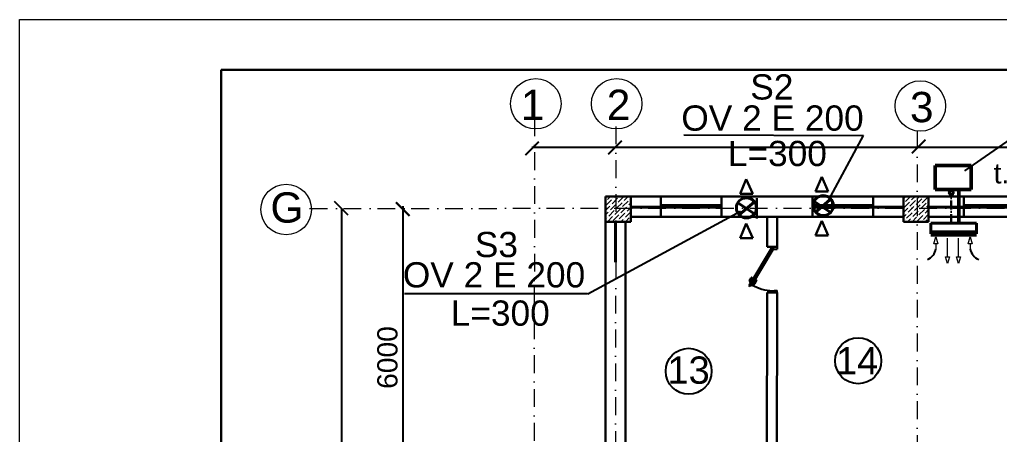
# Model space of a CAD drawing. Header units: millimetres. Extents: x 895788 to 1136524, y -21936 to 400945.
# Drawn here: x 1016496 to 1035898, y 181192 to 189410 of the extents above; entities that cross this region are included whole.
import ezdxf

# ---------------------------------------------------------------- set-up
doc = ezdxf.new("R2010")
doc.units = ezdxf.units.MM
doc.linetypes.add('ACAD_ISO10W100', pattern=[18, 12, -3, 0, -3])
doc.linetypes.add('Штрихпунктирная', pattern=[670.277762, 352.777767, -176.388884, 0, -141.111112])
doc.layers.add('0_ANNOT_Dimensions', color=7, linetype='Continuous')
for name, color, linetype, lineweight in [('LLLLLLLL', 7, 'Continuous', 30), ('ДВЕРИ', 7, 'Continuous', 5), ('Конструктив - Ограждающий_Ном._пера__241', 7, 'Continuous', 50), ('невидимка_Ном._пера__241_Ном._пера__7', 7, 'Continuous', 60), ('оси_Ном._пера__1', 7, 'Continuous', 15), ('перегородка_Ном._пера__7', 7, 'Continuous', 60), ('перегородка_Ном._пера__7_Ном._пера__7', 7, 'Continuous', 60)]:
    doc.layers.add(name, color=color, linetype=linetype, lineweight=lineweight)
doc.styles.get("Standard").update_dxf_attribs({"font": 'arial.ttf', "height": 400})
doc.styles.add('СГЕНЕРИР_СТИЛЬ_1', font='arial.ttf')

# ---------------------------------------------------------------- blocks, each defined once
blk = doc.blocks.new('_ArchTick')
at = {"color": 0, "linetype": 'ByBlock', "const_width": 0.15}
blk.add_lwpolyline([(-0.5, -0.5), (0.5, 0.5)], dxfattribs=at)

msp = doc.modelspace()

# ---------------------------------------------------------------- linework, layer by layer
at = {"lineweight": 30}
for p, q in [((1020488.296, 188411.871), (1099331.354, 188411.871)), ((1020488.296, 131125.902), (1020488.296, 188411.871))]:
    msp.add_line(p, q, dxfattribs=at)
for p, q in [((1026732.78, 187458.7), (1026732.78, 187459.325)), ((1036422.483, 187257.757), (1035209.59, 186413.664)), ((1032470.635, 185737.47), (1033207.988, 187116.091)), ((1072130.618, 186880.032), (1026639.395, 186874.706)), ((1024085.74, 185715.424), (1024085.74, 179715.419)), ((1022300.856, 185656.374), (1022300.856, 185656.374)), ((1022869.27, 185659.526), (1022865.292, 151014.998)), ((1027746.097, 183977.374), (1030774.629, 185615.216))]:
    msp.add_line(p, q)
at = {"color": 7}
for p, q in [((1033207.988, 187107.421), (1029651.631, 187119.803)), ((1027744.72, 183975.654), (1024115.621, 183975.654))]:
    msp.add_line(p, q, dxfattribs=at)
at = {"color": 163, "lineweight": 50}
for p, q in [((1034623.28, 186042.139), (1034623.28, 186518.448)), ((1035340.391, 186518.448), (1034623.28, 186518.448)), ((1035340.391, 186518.448), (1035340.391, 186042.139)), ((1035340.391, 186042.139), (1034623.28, 186042.139))]:
    msp.add_line(p, q, dxfattribs=at)
at = {"color": 3, "lineweight": 30}
for p, q in [((1028597.151, 185905.584), (1028097.151, 185905.584)), ((1028097.151, 185905.584), (1028097.151, 185405.584)), ((1028597.151, 185405.584), (1028597.151, 185905.584)), ((1034497.346, 185905.584), (1033997.346, 185905.584)), ((1033997.346, 185905.584), (1033997.346, 185405.584)), ((1034497.346, 185405.584), (1034497.346, 185905.584)), ((1028097.151, 185405.584), (1028597.151, 185405.584)), ((1033997.346, 185405.584), (1034497.346, 185405.584))]:
    msp.add_line(p, q, dxfattribs=at)
at = {"lineweight": 9}
for p, q in [((1028097.151, 185895.637), (1028107.098, 185905.584)), ((1028139.01, 185849.108), (1028195.486, 185905.584)), ((1028227.399, 185760.72), (1028337.884, 185871.205)), ((1028260.544, 185882.254), (1028283.875, 185905.584)), ((1028348.933, 185793.866), (1028459.418, 185904.351)), ((1028359.981, 185893.303), (1028359.981, 185893.303)), ((1028470.467, 185827.011), (1028549.04, 185905.584)), ((1033997.346, 185851.988), (1034027.611, 185882.254)), ((1034038.66, 185804.914), (1034139.33, 185905.584)), ((1034049.708, 185904.351), (1034049.708, 185904.351)), ((1034160.194, 185838.06), (1034227.718, 185905.584)), ((1034281.728, 185871.205), (1034316.107, 185905.584)), ((1034370.116, 185782.817), (1034480.602, 185893.303)), ((1034381.165, 185882.254), (1034381.165, 185882.254)), ((1034403.262, 185904.351), (1034404.495, 185905.584)), ((1028097.151, 185630.472), (1028183.205, 185716.526)), ((1028105.865, 185727.574), (1028216.35, 185838.06)), ((1028116.913, 185827.011), (1028116.913, 185827.011)), ((1028194.253, 185639.186), (1028304.739, 185749.672)), ((1028205.302, 185738.623), (1028205.302, 185738.623)), ((1028238.447, 185860.157), (1028238.447, 185860.157)), ((1028315.787, 185672.332), (1028426.273, 185782.817)), ((1028326.836, 185771.769), (1028326.836, 185771.769)), ((1028404.175, 185583.943), (1028514.661, 185694.429)), ((1028415.224, 185683.38), (1028415.224, 185683.38)), ((1028437.321, 185705.477), (1028547.807, 185815.963)), ((1028448.37, 185804.914), (1028448.37, 185804.914)), ((1028525.709, 185617.089), (1028597.151, 185688.53)), ((1028536.758, 185716.526), (1028536.758, 185716.526)), ((1028558.855, 185738.623), (1028597.151, 185776.919)), ((1028569.904, 185838.06), (1028569.904, 185838.06)), ((1028592.001, 185860.157), (1028597.151, 185865.307)), ((1034005.514, 185683.38), (1034116, 185793.866)), ((1034016.563, 185782.817), (1034016.563, 185782.817)), ((1034093.903, 185594.992), (1034204.388, 185705.477)), ((1034104.951, 185694.429), (1034104.951, 185694.429)), ((1034127.048, 185716.526), (1034237.534, 185827.011)), ((1034138.097, 185815.963), (1034138.097, 185815.963)), ((1034215.437, 185628.138), (1034325.922, 185738.623)), ((1034226.485, 185727.574), (1034226.485, 185727.574)), ((1034248.582, 185749.672), (1034359.068, 185860.157)), ((1034259.631, 185849.108), (1034259.631, 185849.108)), ((1034336.971, 185661.283), (1034447.456, 185771.769)), ((1034348.019, 185760.72), (1034348.019, 185760.72)), ((1034458.505, 185694.429), (1034497.346, 185733.27)), ((1034469.553, 185793.866), (1034469.553, 185793.866)), ((1034491.65, 185815.963), (1034497.346, 185821.658)), ((1028097.151, 185542.084), (1028150.059, 185594.992)), ((1028137.428, 185405.584), (1028238.447, 185506.604)), ((1028139.01, 185495.555), (1028139.01, 185495.555)), ((1028161.108, 185517.652), (1028271.593, 185628.138)), ((1028172.156, 185617.089), (1028172.156, 185617.089)), ((1028249.496, 185429.264), (1028359.981, 185539.749)), ((1028260.544, 185528.701), (1028260.544, 185528.701)), ((1028282.642, 185550.798), (1028393.127, 185661.283)), ((1028293.69, 185650.235), (1028293.69, 185650.235)), ((1028371.03, 185462.409), (1028481.515, 185572.895)), ((1028382.078, 185561.846), (1028382.078, 185561.846)), ((1028490.982, 185405.584), (1028569.904, 185484.506)), ((1028492.564, 185495.555), (1028597.151, 185600.142)), ((1028503.612, 185594.992), (1028503.612, 185594.992)), ((1028592.001, 185506.604), (1028592.001, 185506.604)), ((1033997.346, 185586.823), (1034082.854, 185672.332)), ((1033997.346, 185498.435), (1034049.708, 185550.798)), ((1034060.757, 185473.458), (1034171.242, 185583.943)), ((1034071.806, 185572.895), (1034071.806, 185572.895)), ((1034160.194, 185484.506), (1034160.194, 185484.506)), ((1034169.66, 185405.584), (1034259.631, 185495.555)), ((1034182.291, 185506.604), (1034292.776, 185617.089)), ((1034193.34, 185606.04), (1034193.34, 185606.04)), ((1034270.679, 185418.215), (1034381.165, 185528.701)), ((1034281.728, 185517.652), (1034281.728, 185517.652)), ((1034303.825, 185539.749), (1034414.31, 185650.235)), ((1034314.874, 185639.186), (1034314.874, 185639.186)), ((1034392.213, 185451.361), (1034497.346, 185556.493)), ((1034403.262, 185550.798), (1034403.262, 185550.798)), ((1034425.359, 185572.895), (1034497.346, 185644.881)), ((1034436.407, 185672.332), (1034436.407, 185672.332)), ((1028097.151, 185453.695), (1028116.913, 185473.458)), ((1028227.399, 185407.167), (1028227.399, 185407.167)), ((1028314.205, 185405.584), (1028326.836, 185418.215)), ((1028348.933, 185440.312), (1028348.933, 185440.312)), ((1028402.593, 185405.584), (1028448.37, 185451.361)), ((1028470.467, 185473.458), (1028470.467, 185473.458)), ((1028580.952, 185407.167), (1028597.151, 185423.365)), ((1033997.346, 185410.047), (1034016.563, 185429.264)), ((1034038.66, 185451.361), (1034038.66, 185451.361)), ((1034081.272, 185405.584), (1034138.097, 185462.409)), ((1034346.437, 185405.584), (1034348.019, 185407.167)), ((1034370.116, 185429.264), (1034370.116, 185429.264)), ((1034434.825, 185405.584), (1034469.553, 185440.312)), ((1034491.65, 185462.409), (1034491.65, 185462.409))]:
    msp.add_line(p, q, dxfattribs=at)
at = {"color": 0, "lineweight": 30}
for p, q in [((1028597.151, 185905.584), (1069997.151, 185905.584)), ((1030396.67, 185905.584), (1029196.67, 185905.584)), ((1029196.67, 185905.584), (1029196.67, 185505.584)), ((1030396.67, 185505.584), (1030396.67, 185905.584)), ((1033396.67, 185905.584), (1032196.67, 185905.584)), ((1032196.67, 185905.584), (1032196.67, 185505.584)), ((1033396.67, 185505.584), (1033396.67, 185905.584)), ((1036396.67, 185905.584), (1035196.67, 185905.584)), ((1035196.67, 185905.584), (1035196.67, 185505.584)), ((1029196.67, 185505.584), (1028596.974, 185505.584)), ((1029196.67, 185505.584), (1030396.67, 185505.584)), ((1032196.67, 185505.584), (1030396.67, 185505.584)), ((1031496.189, 185505.584), (1031296.189, 185505.584)), ((1031296.189, 185505.584), (1031296.189, 184905.584)), ((1031496.189, 184905.584), (1031496.189, 185505.584)), ((1032196.67, 185505.584), (1033396.67, 185505.584)), ((1033997.346, 185505.584), (1033396.67, 185505.584)), ((1035196.67, 185505.584), (1034497.346, 185505.584)), ((1035196.67, 185505.584), (1036396.67, 185505.584)), ((1028097.151, 185405.584), (1028097.151, 180005.579)), ((1028497.151, 185405.584), (1028497.151, 180005.579)), ((1031296.189, 184905.584), (1031496.189, 184905.584)), ((1031296.189, 184005.584), (1031292.23, 179905.579)), ((1031296.189, 184005.584), (1031496.189, 184005.584)), ((1031492.23, 179905.579), (1031496.189, 184005.584))]:
    msp.add_line(p, q, dxfattribs=at)
at = {"color": 7, "linetype": 'ACAD_ISO10W100', "lineweight": 30, "ltscale": 15}
msp.add_line((1034944.938, 185378.563), (1034944.938, 185943.872), dxfattribs=at)
at = {"color": 193, "lineweight": 50}
msp.add_line((1035097.011, 185378.563), (1035097.011, 186042.139), dxfattribs=at)
at = {"color": 0, "linetype": 'ByBlock'}
msp.add_line((1023003.43, 185536.647), (1022733.43, 185806.647), dxfattribs=at)
at = {"lineweight": 40}
for p, q in [((1028597.151, 185691.076), (1029196.67, 185691.076)), ((1033997.346, 185691.076), (1033396.67, 185691.076)), ((1034497.346, 185691.076), (1035196.67, 185691.076)), ((1028297.151, 185405.584), (1028297.151, 184605.584))]:
    msp.add_line(p, q, dxfattribs=at)
at = {"color": 146, "lineweight": 30, "true_color": 0x105689}
for p, q in [((1029196.67, 185736.722), (1029196.67, 185686.722)), ((1030396.67, 185736.722), (1029196.67, 185736.722)), ((1029196.67, 185686.722), (1030396.67, 185686.722)), ((1030396.67, 185686.722), (1030396.67, 185736.722)), ((1032196.67, 185736.722), (1032196.67, 185686.722)), ((1033396.67, 185736.722), (1032196.67, 185736.722)), ((1032196.67, 185686.722), (1033396.67, 185686.722)), ((1033396.67, 185686.722), (1033396.67, 185736.722)), ((1035196.67, 185736.722), (1035196.67, 185686.722)), ((1036396.67, 185736.722), (1035196.67, 185736.722)), ((1035196.67, 185686.722), (1036396.67, 185686.722))]:
    msp.add_line(p, q, dxfattribs=at)
at = {"color": 0, "lineweight": 40}
for p, q in [((1034540.102, 185378.563), (1034540.102, 185168.359)), ((1035444.495, 185378.563), (1034540.102, 185378.563)), ((1035444.495, 185168.359), (1035444.495, 185378.563)), ((1034540.102, 185168.359), (1035444.495, 185168.359))]:
    msp.add_line(p, q, dxfattribs=at)
at = {"color": 0, "lineweight": 15}
for p, q in [((1034540.102, 185378.563), (1034540.102, 185168.359)), ((1035444.495, 185378.563), (1034540.102, 185378.563)), ((1035444.495, 185168.359), (1035444.495, 185378.563)), ((1034540.102, 185168.359), (1035444.495, 185168.359)), ((1034598.925, 184967.633), (1034636.171, 185103.769)), ((1034636.171, 185103.769), (1034678.196, 184967.633)), ((1035281.762, 184967.633), (1035319.008, 185103.769)), ((1035319.008, 185103.769), (1035361.033, 184967.633)), ((1034678.196, 184967.633), (1034598.925, 184967.633)), ((1034638.56, 184967.633), (1034638.56, 184869.42)), ((1034869.785, 184712.521), (1034869.785, 185080.209)), ((1035088.301, 184712.521), (1035088.301, 185082.67)), ((1035361.033, 184967.633), (1035281.762, 184967.633)), ((1035321.397, 184967.633), (1035321.397, 184869.42)), ((1034872.174, 184576.385), (1034830.149, 184712.521)), ((1034830.149, 184712.521), (1034909.421, 184712.521)), ((1034909.421, 184712.521), (1034872.174, 184576.385)), ((1035090.69, 184576.385), (1035048.665, 184712.521)), ((1035048.665, 184712.521), (1035127.937, 184712.521)), ((1035127.937, 184712.521), (1035090.69, 184576.385))]:
    msp.add_line(p, q, dxfattribs=at)
at = {"color": 5, "lineweight": 50}
for p, q in [((1034540.102, 185198.448), (1035444.495, 185198.448)), ((1034540.102, 185143.587), (1035444.495, 185143.587))]:
    msp.add_line(p, q, dxfattribs=at)
at = {"lineweight": 50}
msp.add_line((1034540.102, 185168.359), (1035444.495, 185168.359), dxfattribs=at)
at = {"color": 7, "lineweight": 40}
msp.add_circle((1034944.938, 185982.495), 38.623, dxfattribs=at)
at = {"lineweight": 25}
for centre in [(1033101.45, 182651.36), (1029744.764, 182445.035)]:
    msp.add_circle(centre, 454.873, dxfattribs=at)
for centre, start, end in [((1034372.152, 184906.499), 291.6483706, 352.0764114), ((1035587.805, 184906.499), 187.9235886, 248.3516294)]:
    msp.add_arc(centre, 268.976, start, end)
at = {"layer": '0_ANNOT_Dimensions', "lineweight": 9}
for p, q in [((1029080.603, 185505.584), (1028896.822, 185505.584)), ((1031134.09, 185505.584), (1030832.84, 185505.584)), ((1031295.979, 183486.978), (1031295.979, 183788.228)), ((1031296.974, 183655.731), (1031296.974, 183790.473)), ((1031495.979, 183638.228), (1031495.979, 183790.473)), ((1031495.979, 183486.978), (1031495.979, 183788.228))]:
    msp.add_line(p, q, dxfattribs=at)
at = {"layer": 'LLLLLLLL', "color": 0, "linetype": 'Continuous', "lineweight": 30, "ltscale": 50}
for p, q in [((1032257.704, 186007.216), (1032380.461, 186297.216)), ((1032380.461, 186297.216), (1032507.704, 186007.216)), ((1030763.469, 185957.521), (1030886.225, 186247.521)), ((1030886.225, 186247.521), (1031013.469, 185957.521)), ((1031013.469, 185957.521), (1030763.469, 185957.521)), ((1032507.704, 186007.216), (1032257.704, 186007.216)), ((1030763.469, 185080.551), (1030886.225, 185370.551)), ((1030886.225, 185370.551), (1031013.469, 185080.551)), ((1032257.704, 185130.246), (1032380.461, 185420.246)), ((1032380.461, 185420.246), (1032507.704, 185130.246)), ((1032507.704, 185130.246), (1032257.704, 185130.246)), ((1031013.469, 185080.551), (1030763.469, 185080.551))]:
    msp.add_line(p, q, dxfattribs=at)
at = {"layer": 'LLLLLLLL', "color": 0, "linetype": 'Continuous', "lineweight": 40, "ltscale": 50}
for p, q in [((1030717.517, 185779.976), (1031047.517, 185559.976)), ((1031047.517, 185799.976), (1030747.517, 185539.976)), ((1032211.753, 185818.76), (1032541.753, 185598.76)), ((1032541.753, 185838.76), (1032241.753, 185578.76))]:
    msp.add_line(p, q, dxfattribs=at)
at = {"layer": 'LLLLLLLL', "color": 5, "linetype": 'Continuous', "lineweight": 40, "ltscale": 50}
for centre in [(1030888.428, 185679.976), (1032410.455, 185724.968)]:
    msp.add_circle(centre, 199.089, dxfattribs=at)
at = {"layer": 'ДВЕРИ', "color": 251, "lineweight": 25, "true_color": 0x636466}
for p, q in [((1031395.811, 184905.584), (1031395.811, 184869.632)), ((1031395.811, 184905.584), (1031395.811, 184869.632)), ((1031496.189, 184905.584), (1031496.189, 184860.643)), ((1031376.195, 184878.208), (1030936.327, 184137.778)), ((1031410.242, 184847.527), (1030984.15, 184130.278)), ((1031376.195, 184878.208), (1031389.484, 184870.313)), ((1031389.484, 184870.313), (1031384.894, 184862.585)), ((1031384.894, 184862.585), (1031410.242, 184847.527)), ((1031395.811, 184869.632), (1031437.49, 184869.632)), ((1031437.49, 184869.632), (1031437.49, 184860.643)), ((1031437.49, 184860.643), (1031495.551, 184860.643)), ((1030936.328, 184137.778), (1030951.785, 184128.595)), ((1030950.607, 184239.305), (1030984.555, 184296.45)), ((1030951.785, 184128.595), (1030960.966, 184144.05)), ((1030970.732, 184206.44), (1030956.88, 184214.669)), ((1030960.946, 184189.967), (1030994.396, 184246.274)), ((1030965.502, 184187.261), (1030960.946, 184189.967)), ((1030960.966, 184144.05), (1030984.147, 184130.28)), ((1031003.072, 184285.45), (1030975.529, 184239.087)), ((1030978.666, 184226.769), (1030981.728, 184224.95)), ((1030994.396, 184246.274), (1030998.952, 184243.568)), ((1030996.873, 184299.587), (1030999.935, 184297.768)), ((1031009.619, 184161.052), (1031004.304, 184164.21)), ((1031043.069, 184217.359), (1031009.619, 184161.052)), ((1031019.405, 184177.525), (1031032.537, 184169.723)), ((1031032.743, 184194.643), (1031030.401, 184196.035)), ((1031037.794, 184220.493), (1031043.069, 184217.359)), ((1031072.604, 184244.143), (1031045.061, 184197.78)), ((1031057.173, 184175.997), (1031091.121, 184233.142)), ((1031087.985, 184245.46), (1031084.923, 184247.28)), ((1031395.811, 184000.003), (1031395.811, 184035.89)), ((1031395.811, 184035.89), (1031437.49, 184035.89)), ((1031437.49, 184035.89), (1031437.49, 184044.878)), ((1031437.49, 184044.878), (1031496.189, 184044.878)), ((1031496.189, 184000.003), (1031496.189, 184044.878))]:
    msp.add_line(p, q, dxfattribs=at)
for centre, radius, start, end in [((1030966.062, 184230.124), 17.976, 149.2867078, 239.2867078), ((1030983.257, 184234.496), 8.988, 149.2867078, 239.2867078), ((1030992.282, 184291.86), 8.988, 59.2867078, 149.2867078), ((1031457.81, 184963.898), 929.853, 240.4294112, 266.5923451), ((1030995.344, 184290.041), 8.988, 329.2867078, 59.2867078), ((1031041.718, 184185.178), 17.976, 239.2867078, 329.2867078), ((1031037.334, 184202.37), 8.988, 239.2867078, 329.2867078), ((1031080.332, 184239.552), 8.988, 59.2867078, 149.2867078), ((1031083.394, 184237.733), 8.988, 329.2867078, 59.2867078)]:
    msp.add_arc(centre, radius, start, end, dxfattribs=at)
at = {"layer": 'Конструктив - Ограждающий_Ном._пера__241', "linetype": 'Continuous', "lineweight": 30}
for p, q in [((1031095.883, 185869.976), (1031095.883, 185749.976)), ((1031095.883, 185749.976), (1031095.883, 185699.976)), ((1031095.883, 185699.976), (1031095.883, 185469.976)), ((1032584.101, 185799.671), (1032584.101, 185749.671))]:
    msp.add_line(p, q, dxfattribs=at)
at = {"layer": 'невидимка_Ном._пера__241_Ном._пера__7', "linetype": 'Continuous', "lineweight": 20}
msp.add_line((1016496.242, 189409.884), (1100329.368, 189409.884), dxfattribs=at)
at = {"layer": 'невидимка_Ном._пера__241_Ном._пера__7', "color": 0, "linetype": 'Continuous', "lineweight": 20}
msp.add_line((1016496.242, 130127.888), (1016496.242, 189409.884), dxfattribs=at)
at = {"layer": 'оси_Ном._пера__1', "linetype": 'Штрихпунктирная'}
msp.add_line((1022239.37, 185669.263), (1070427.837, 185691.076), dxfattribs=at)
at = {"layer": 'оси_Ном._пера__1', "linetype": 'Штрихпунктирная', "flags": 128}
for points in [[(1026690.619, 187453.319), (1026670.921, 150751.414), (1026670.921, 145367.48)], [(1028302.265, 187292.234), (1028270.922, 150751.414), (1028270.922, 145367.48)], [(1034270.921, 187210.978), (1034270.921, 150751.414), (1034270.921, 145367.48)]]:
    msp.add_lwpolyline(points, dxfattribs=at)
at = {"layer": 'оси_Ном._пера__1', "linetype": 'Continuous'}
for centre in [(1026718.129, 187742.686), (1028318.129, 187742.686), (1034332.78, 187698.84), (1021774.489, 185648.012)]:
    msp.add_circle(centre, 500, dxfattribs=at)

# ---------------------------------------------------------------- block references
at = {"xscale": 270, "yscale": 270, "zscale": 270}
for p in [(1034299.94, 186895.783), (1028286.278, 186876.424)]:
    msp.add_blockref('_ArchTick', p, dxfattribs=at)
for p, rotation in [((1026644.875, 186857.661), 180), ((1024082.549, 185655.891), 90)]:
    msp.add_blockref('_ArchTick', p, dxfattribs=dict(at, rotation=rotation))

# ---------------------------------------------------------------- texts
at = {"color": 7}
for s, p in [('S2', (1030965.193, 187826.11)), ('OV 2 E 200', (1029599.604, 187209.566)), ('S3', (1025510.889, 184704.167)), ('OV 2 E 200', (1024085.455, 184103.946))]:
    msp.add_text(s, height=500, dxfattribs=at).set_placement(p)
at = {"color": 0}
for p in [(1030521.04, 186507.743), (1025033.112, 183345.643)]:
    msp.add_text('L=300', height=500, dxfattribs=at).set_placement(p)
msp.add_text('t.ol.güc ', height=400).set_placement((1035783.958, 186164.346))
at = {"insert": (1023781.51, 182715.422), "char_height": 400, "attachment_point": 5, "rotation": 90}
msp.add_mtext('6000', dxfattribs=at)
at = {"layer": 'перегородка_Ном._пера__7', "lineweight": 50, "style": 'СГЕНЕРИР_СТИЛЬ_1'}
for s, p in [('14', (1032659.748, 182380.99)), ('13', (1029323.661, 182196.281))]:
    msp.add_text(s, height=540, dxfattribs=at).set_placement(p)
at = {"layer": 'перегородка_Ном._пера__7_Ном._пера__7', "lineweight": 50, "style": 'СГЕНЕРИР_СТИЛЬ_1'}
for s, p in [('1', (1026421.85, 187421.132)), ('2', (1028123.334, 187421.132)), ('3', (1034127.344, 187377.286)), ('G', (1021463.747, 185387.39))]:
    msp.add_text(s, height=600, dxfattribs=at).set_placement(p)

doc.saveas('drawing.dxf')
